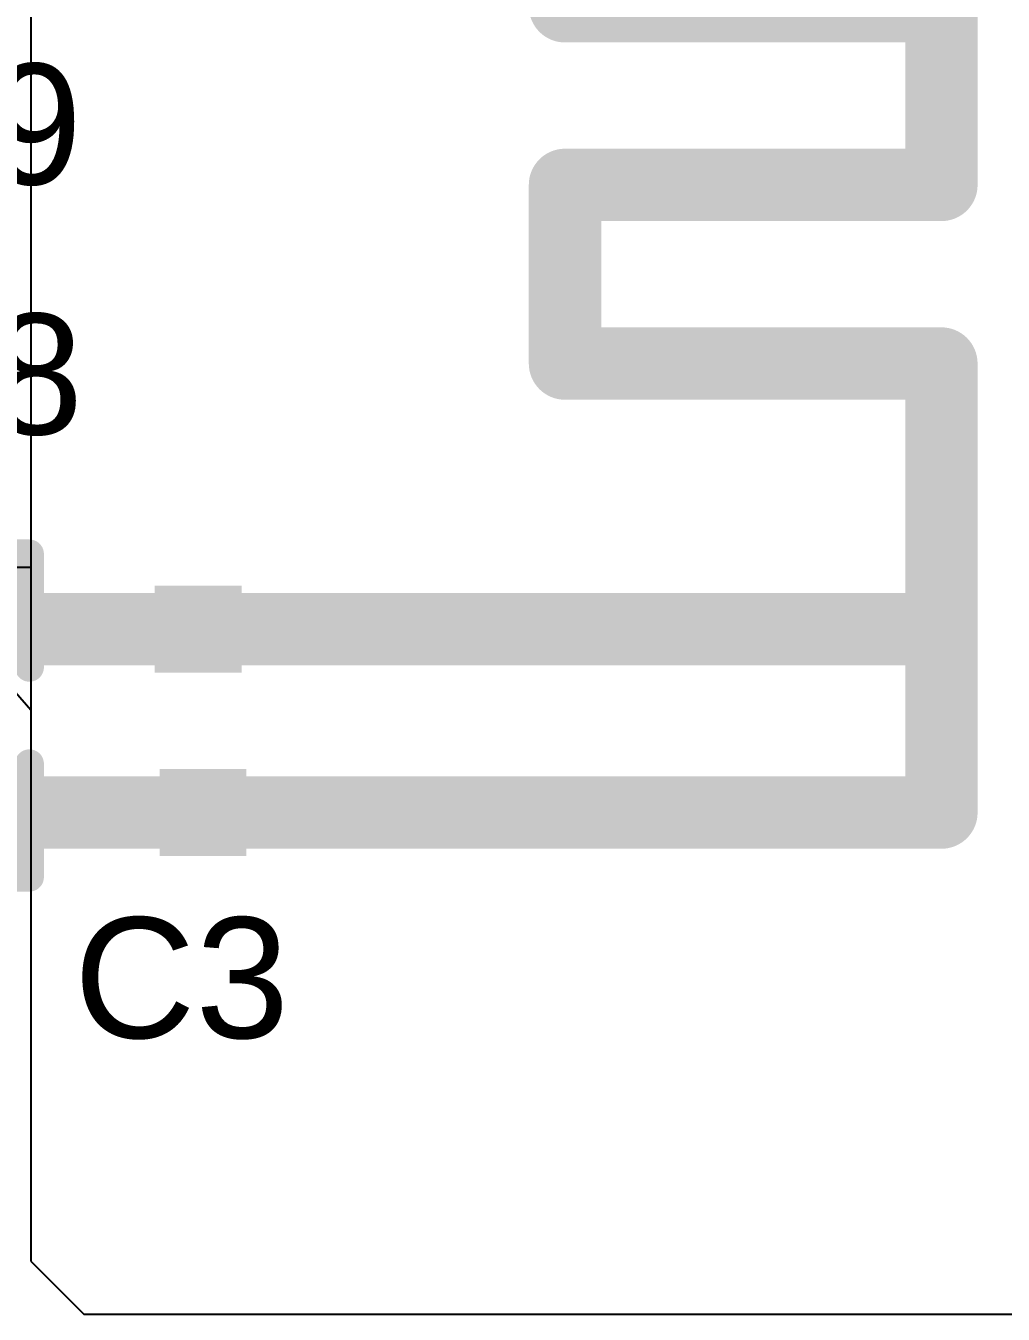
# Model space of a CAD drawing. Header units: inches. Extents: x -0.16 to 1.47, y -0.24 to 2.31.
# Drawn here: x 1.0377 to 1.2403, y 1.4438 to 1.7106 of the extents above; entities that cross this region are included whole.
import ezdxf

# ---------------------------------------------------------------- set-up
doc = ezdxf.new("R2010")
doc.units = ezdxf.units.IN
doc.header["$MEASUREMENT"] = 0
for name, color, linetype in [('Bottom Layer', 5, 'Continuous'), ('GND', 76, 'Continuous'), ('Mechanical 15', 56, 'Continuous'), ('POWER', 16, 'Continuous'), ('Top Layer', 1, 'Continuous'), ('Top Overlay', 2, 'Continuous'), ('Top Paste', 8, 'Continuous'), ('Top Solder', 216, 'Continuous')]:
    doc.layers.add(name, color=color, linetype=linetype)
doc.styles.add('Arial', font='', dxfattribs={"height": 0.2})
doc.styles.get('Arial').set_extended_font_data('Arial')

# ---------------------------------------------------------------- blocks, each defined once
blk = doc.blocks.new('C_0402_L_56')
at = {"layer": 'Top Layer'}
for points in [[(-0.02559, 0.00984), (-0.00984, 0.00984), (-0.00984, -0.00984), (-0.02559, -0.00984)], [(0.00984, 0.00984), (0.02559, 0.00984), (0.02559, -0.00985), (0.00984, -0.00985)]]:
    blk.add_hatch(color=1, dxfattribs=at).paths.add_polyline_path(points)
at = {"layer": 'Top Paste'}
for points in [[(-0.02559, 0.00984), (-0.00984, 0.00984), (-0.00984, -0.00984), (-0.02559, -0.00984)], [(0.00984, 0.00984), (0.02559, 0.00984), (0.02559, -0.00985), (0.00984, -0.00985)]]:
    blk.add_hatch(color=8, dxfattribs=at).paths.add_polyline_path(points)
at = {"layer": 'Top Solder'}
for points in [[(-0.02959, 0.01384), (-0.00584, 0.01384), (-0.00584, -0.01384), (-0.02959, -0.01384)], [(0.00584, 0.01384), (0.02959, 0.01384), (0.02959, -0.01385), (0.00584, -0.01385)]]:
    blk.add_hatch(color=216, dxfattribs=at).paths.add_polyline_path(points)
at = {"layer": 'Mechanical 15'}
for points in [[(0, -0.00787, 0.001, 0.001, 0), (0, 0.00787, 0.001, 0.001, 0)], [(0.00787, 0, 0.001, 0.001, 0), (-0.00787, 0, 0.001, 0.001, 0)]]:
    blk.add_lwpolyline(points, format="xyseb", dxfattribs=at)
for points in [[(-0.00025, 0.00787, 0.0005, 0.0005, 1), (0.00025, 0.00787, 0.0005, 0.0005, 1)], [(0.005, 0, 0.001, 0.001, 1), (-0.005, 0, 0.001, 0.001, 1)], [(-0.00812, 0, 0.0005, 0.0005, 1), (-0.00762, 0, 0.0005, 0.0005, 1)], [(-0.00525, 0, 0.0005, 0.0005, 1), (-0.00475, 0, 0.0005, 0.0005, 1)], [(0.00475, 0, 0.0005, 0.0005, 1), (0.00525, 0, 0.0005, 0.0005, 1)], [(0.00762, 0, 0.0005, 0.0005, 1), (0.00812, 0, 0.0005, 0.0005, 1)], [(-0.00025, -0.00787, 0.0005, 0.0005, 1), (0.00025, -0.00787, 0.0005, 0.0005, 1)]]:
    blk.add_lwpolyline(points, format="xyseb", close=True, dxfattribs=at)
at = {"layer": 'Top Overlay'}
for points in [[(-0.01, 0.01771, 0.006, 0.006, 0), (-0.03346, 0.01771, 0.006, 0.006, 0)], [(-0.03346, -0.01771, 0.006, 0.006, 0), (-0.03346, 0.01771, 0.006, 0.006, 0)], [(0.03346, 0.01771, 0.006, 0.006, 0), (0.01, 0.01771, 0.006, 0.006, 0)], [(0.03346, -0.01772, 0.006, 0.006, 0), (0.03346, 0.01771, 0.006, 0.006, 0)], [(0, -0.006, 0.006, 0.006, 0), (0, 0.006, 0.006, 0.006, 0)], [(-0.01, -0.01771, 0.006, 0.006, 0), (-0.03346, -0.01771, 0.006, 0.006, 0)], [(-0.03345, -0.01772, 0.006, 0.006, 0), (-0.03346, -0.01771, 0.006, 0.006, 0)], [(0.03346, -0.01771, 0.006, 0.006, 0), (0.01, -0.01771, 0.006, 0.006, 0)]]:
    blk.add_lwpolyline(points, format="xyseb", dxfattribs=at)
for points in [[(-0.03496, 0.01771, 0.003, 0.003, 1), (-0.03196, 0.01771, 0.003, 0.003, 1)], [(-0.03496, 0.01771, 0.003, 0.003, 1), (-0.03196, 0.01771, 0.003, 0.003, 1)], [(-0.0115, 0.01771, 0.003, 0.003, 1), (-0.0085, 0.01771, 0.003, 0.003, 1)], [(0.0085, 0.01771, 0.003, 0.003, 1), (0.0115, 0.01771, 0.003, 0.003, 1)], [(0.03196, 0.01771, 0.003, 0.003, 1), (0.03496, 0.01771, 0.003, 0.003, 1)], [(0.03196, 0.01771, 0.003, 0.003, 1), (0.03496, 0.01771, 0.003, 0.003, 1)], [(-0.0015, 0.006, 0.003, 0.003, 1), (0.0015, 0.006, 0.003, 0.003, 1)], [(-0.0015, -0.006, 0.003, 0.003, 1), (0.0015, -0.006, 0.003, 0.003, 1)], [(-0.03496, -0.01771, 0.003, 0.003, 1), (-0.03196, -0.01771, 0.003, 0.003, 1)], [(-0.03496, -0.01771, 0.003, 0.003, 1), (-0.03196, -0.01771, 0.003, 0.003, 1)], [(-0.03496, -0.01771, 0.003, 0.003, 1), (-0.03196, -0.01771, 0.003, 0.003, 1)], [(-0.03495, -0.01772, 0.003, 0.003, 1), (-0.03195, -0.01772, 0.003, 0.003, 1)], [(-0.0115, -0.01771, 0.003, 0.003, 1), (-0.0085, -0.01771, 0.003, 0.003, 1)], [(0.0085, -0.01771, 0.003, 0.003, 1), (0.0115, -0.01771, 0.003, 0.003, 1)], [(0.03196, -0.01771, 0.003, 0.003, 1), (0.03496, -0.01771, 0.003, 0.003, 1)], [(0.03196, -0.01772, 0.003, 0.003, 1), (0.03496, -0.01772, 0.003, 0.003, 1)]]:
    blk.add_lwpolyline(points, format="xyseb", close=True, dxfattribs=at)
blk = doc.blocks.new('2_4G_____57')
at = {"layer": 'Top Layer'}
for points in [[(-0.002, 0.006), (0.008, 0.006), (0.008, -0.004), (-0.002, -0.004)], [(-0.04, 0.005), (-0.03, 0.005), (-0.03, -0.005), (-0.04, -0.005)]]:
    blk.add_hatch(color=1, dxfattribs=at).paths.add_polyline_path(points)
at = {"layer": 'Top Paste'}
for points in [[(-0.002, 0.006), (0.008, 0.006), (0.008, -0.004), (-0.002, -0.004)], [(-0.04, 0.005), (-0.03, 0.005), (-0.03, -0.005), (-0.04, -0.005)]]:
    blk.add_hatch(color=8, dxfattribs=at).paths.add_polyline_path(points)
at = {"layer": 'Top Solder'}
for points in [[(-0.044, 0.009), (-0.026, 0.009), (-0.026, -0.009), (-0.044, -0.009)], [(-0.006, 0.01), (0.012, 0.01), (0.012, -0.008), (-0.006, -0.008)]]:
    blk.add_hatch(color=216, dxfattribs=at).paths.add_polyline_path(points)
at = {"layer": 'Top Layer'}
for points in [[(-0.127, 0.154, 0.015, 0.015, 0), (-0.164, 0.154, 0.015, 0.015, 0)], [(-0.164, 0.076, 0.015, 0.015, 0), (-0.164, 0.154, 0.015, 0.015, 0)], [(-0.127, 0.076, 0.015, 0.015, 0), (-0.127, 0.154, 0.015, 0.015, 0)], [(-0.035, 0.154, 0.015, 0.015, 0), (-0.09, 0.154, 0.015, 0.015, 0)], [(-0.09, 0.076, 0.015, 0.015, 0), (-0.09, 0.154, 0.015, 0.015, 0)], [(0.003, 0.154, 0.015, 0.015, 0), (-0.035, 0.154, 0.015, 0.015, 0)], [(-0.035, 0, 0.015, 0.015, 0), (-0.035, 0.154, 0.015, 0.015, 0)], [(0.003, 0.001, 0.015, 0.015, 0), (0.003, 0.154, 0.015, 0.015, 0)], [(-0.164, 0.076, 0.015, 0.015, 0), (-0.201, 0.076, 0.015, 0.015, 0)], [(-0.09, 0.076, 0.015, 0.015, 0), (-0.127, 0.076, 0.015, 0.015, 0)], [(0.003, 0, 0.015, 0.015, 0), (0.003, 0.001, 0.015, 0.015, 0)]]:
    blk.add_lwpolyline(points, format="xyseb", dxfattribs=at)
for points in [[(-0.16775, 0.154, 0.0075, 0.0075, 1), (-0.16025, 0.154, 0.0075, 0.0075, 1)], [(-0.16775, 0.154, 0.0075, 0.0075, 1), (-0.16025, 0.154, 0.0075, 0.0075, 1)], [(-0.13075, 0.154, 0.0075, 0.0075, 1), (-0.12325, 0.154, 0.0075, 0.0075, 1)], [(-0.13075, 0.154, 0.0075, 0.0075, 1), (-0.12325, 0.154, 0.0075, 0.0075, 1)], [(-0.09375, 0.154, 0.0075, 0.0075, 1), (-0.08625, 0.154, 0.0075, 0.0075, 1)], [(-0.09375, 0.154, 0.0075, 0.0075, 1), (-0.08625, 0.154, 0.0075, 0.0075, 1)], [(-0.03875, 0.154, 0.0075, 0.0075, 1), (-0.03125, 0.154, 0.0075, 0.0075, 1)], [(-0.03875, 0.154, 0.0075, 0.0075, 1), (-0.03125, 0.154, 0.0075, 0.0075, 1)], [(-0.03875, 0.154, 0.0075, 0.0075, 1), (-0.03125, 0.154, 0.0075, 0.0075, 1)], [(-0.00075, 0.154, 0.0075, 0.0075, 1), (0.00675, 0.154, 0.0075, 0.0075, 1)], [(-0.00075, 0.154, 0.0075, 0.0075, 1), (0.00675, 0.154, 0.0075, 0.0075, 1)], [(-0.16775, 0.076, 0.0075, 0.0075, 1), (-0.16025, 0.076, 0.0075, 0.0075, 1)], [(-0.16775, 0.076, 0.0075, 0.0075, 1), (-0.16025, 0.076, 0.0075, 0.0075, 1)], [(-0.13075, 0.076, 0.0075, 0.0075, 1), (-0.12325, 0.076, 0.0075, 0.0075, 1)], [(-0.13075, 0.076, 0.0075, 0.0075, 1), (-0.12325, 0.076, 0.0075, 0.0075, 1)], [(-0.09375, 0.076, 0.0075, 0.0075, 1), (-0.08625, 0.076, 0.0075, 0.0075, 1)], [(-0.09375, 0.076, 0.0075, 0.0075, 1), (-0.08625, 0.076, 0.0075, 0.0075, 1)], [(-0.00075, 0.001, 0.0075, 0.0075, 1), (0.00675, 0.001, 0.0075, 0.0075, 1)], [(-0.00075, 0.001, 0.0075, 0.0075, 1), (0.00675, 0.001, 0.0075, 0.0075, 1)], [(-0.03875, 0, 0.0075, 0.0075, 1), (-0.03125, 0, 0.0075, 0.0075, 1)], [(-0.00075, 0, 0.0075, 0.0075, 1), (0.00675, 0, 0.0075, 0.0075, 1)]]:
    blk.add_lwpolyline(points, format="xyseb", close=True, dxfattribs=at)
at = {"layer": 'Top Overlay'}
for points in [[(-0.164, 0.076, 0.015, 0.015, 0), (-0.164, 0.154, 0.015, 0.015, 0)], [(-0.127, 0.154, 0.015, 0.015, 0), (-0.164, 0.154, 0.015, 0.015, 0)], [(-0.127, 0.076, 0.015, 0.015, 0), (-0.127, 0.154, 0.015, 0.015, 0)], [(-0.09, 0.076, 0.015, 0.015, 0), (-0.09, 0.154, 0.015, 0.015, 0)], [(0.003, 0.154, 0.015, 0.015, 0), (-0.09, 0.154, 0.015, 0.015, 0)], [(-0.035, 0, 0.015, 0.015, 0), (-0.035, 0.154, 0.015, 0.015, 0)], [(0.003, 0, 0.015, 0.015, 0), (0.003, 0.154, 0.015, 0.015, 0)], [(-0.164, 0.076, 0.015, 0.015, 0), (-0.201, 0.076, 0.015, 0.015, 0)], [(-0.09, 0.076, 0.015, 0.015, 0), (-0.127, 0.076, 0.015, 0.015, 0)]]:
    blk.add_lwpolyline(points, format="xyseb", dxfattribs=at)
for points in [[(-0.16775, 0.154, 0.0075, 0.0075, 1), (-0.16025, 0.154, 0.0075, 0.0075, 1)], [(-0.16775, 0.154, 0.0075, 0.0075, 1), (-0.16025, 0.154, 0.0075, 0.0075, 1)], [(-0.13075, 0.154, 0.0075, 0.0075, 1), (-0.12325, 0.154, 0.0075, 0.0075, 1)], [(-0.13075, 0.154, 0.0075, 0.0075, 1), (-0.12325, 0.154, 0.0075, 0.0075, 1)], [(-0.09375, 0.154, 0.0075, 0.0075, 1), (-0.08625, 0.154, 0.0075, 0.0075, 1)], [(-0.09375, 0.154, 0.0075, 0.0075, 1), (-0.08625, 0.154, 0.0075, 0.0075, 1)], [(-0.03875, 0.154, 0.0075, 0.0075, 1), (-0.03125, 0.154, 0.0075, 0.0075, 1)], [(-0.00075, 0.154, 0.0075, 0.0075, 1), (0.00675, 0.154, 0.0075, 0.0075, 1)], [(-0.00075, 0.154, 0.0075, 0.0075, 1), (0.00675, 0.154, 0.0075, 0.0075, 1)], [(-0.16775, 0.076, 0.0075, 0.0075, 1), (-0.16025, 0.076, 0.0075, 0.0075, 1)], [(-0.16775, 0.076, 0.0075, 0.0075, 1), (-0.16025, 0.076, 0.0075, 0.0075, 1)], [(-0.13075, 0.076, 0.0075, 0.0075, 1), (-0.12325, 0.076, 0.0075, 0.0075, 1)], [(-0.13075, 0.076, 0.0075, 0.0075, 1), (-0.12325, 0.076, 0.0075, 0.0075, 1)], [(-0.09375, 0.076, 0.0075, 0.0075, 1), (-0.08625, 0.076, 0.0075, 0.0075, 1)], [(-0.09375, 0.076, 0.0075, 0.0075, 1), (-0.08625, 0.076, 0.0075, 0.0075, 1)], [(-0.03875, 0, 0.0075, 0.0075, 1), (-0.03125, 0, 0.0075, 0.0075, 1)], [(-0.00075, 0, 0.0075, 0.0075, 1), (0.00675, 0, 0.0075, 0.0075, 1)]]:
    blk.add_lwpolyline(points, format="xyseb", close=True, dxfattribs=at)

msp = doc.modelspace()

# ---------------------------------------------------------------- linework, layer by layer
at = {"layer": 'Bottom Layer'}
for p, q in [((1.03879, 2.11278), (1.03879, 1.45478)), ((1.03879, 2.11224), (1.03879, 1.45478)), ((1.03879, 1.45478), (1.04979, 1.44378)), ((1.03879, 1.45478), (1.04979, 1.44378)), ((1.04979, 1.44378), (1.26379, 1.44378)), ((1.04979, 1.44378), (1.26379, 1.44378))]:
    msp.add_line(p, q, dxfattribs=at)
at = {"layer": 'GND'}
for p, q in [((1.03879, 2.11278), (1.03879, 1.45478)), ((1.03879, 2.10348), (1.03879, 1.45478)), ((1.03879, 1.45478), (1.04979, 1.44378)), ((1.03879, 1.45478), (1.04979, 1.44378)), ((1.04979, 1.44378), (1.26379, 1.44378)), ((1.04979, 1.44378), (1.24886, 1.44378))]:
    msp.add_line(p, q, dxfattribs=at)
at = {"layer": 'POWER'}
for p, q in [((1.03879, 2.11278), (1.03879, 1.45478)), ((1.03879, 2.10348), (1.03879, 1.45478)), ((1.03879, 1.45478), (1.04979, 1.44378)), ((1.03879, 1.45478), (1.04979, 1.44378)), ((1.04979, 1.44378), (1.26379, 1.44378)), ((1.04979, 1.44378), (1.25694, 1.44378))]:
    msp.add_line(p, q, dxfattribs=at)
at = {"layer": 'Top Layer'}
for p, q in [((1.03879, 2.11278), (1.03879, 1.45478)), ((1.03879, 2.11224), (1.03879, 1.59842)), ((1.03879, 1.59842), (1.02097, 1.59842)), ((1.03563, 1.57262), (1.03879, 1.56893)), ((1.03879, 1.56893), (1.03879, 1.45478)), ((1.03879, 1.45478), (1.04979, 1.44378)), ((1.03879, 1.45478), (1.04979, 1.44378)), ((1.04979, 1.44378), (1.26379, 1.44378)), ((1.04979, 1.44378), (1.26379, 1.44378))]:
    msp.add_line(p, q, dxfattribs=at)
for points in [[(1.02097, 1.58568, 0.015, 0.015, 0), (1.07348, 1.58568, 0.015, 0.015, 0)], [(1.02828, 1.54768, 0.015, 0.015, 0), (1.07348, 1.54768, 0.015, 0.015, 0)], [(1.07348, 1.54768, 0.015, 0.015, 0), (1.07448, 1.54768, 0.015, 0.015, 0)]]:
    msp.add_lwpolyline(points, format="xyseb", dxfattribs=at)
for points in [[(1.06973, 1.58568, 0.0075, 0.0075, 1), (1.07723, 1.58568, 0.0075, 0.0075, 1)], [(1.06973, 1.54768, 0.0075, 0.0075, 1), (1.07723, 1.54768, 0.0075, 0.0075, 1)], [(1.06973, 1.54768, 0.0075, 0.0075, 1), (1.07723, 1.54768, 0.0075, 0.0075, 1)], [(1.07073, 1.54768, 0.0075, 0.0075, 1), (1.07823, 1.54768, 0.0075, 0.0075, 1)]]:
    msp.add_lwpolyline(points, format="xyseb", close=True, dxfattribs=at)

# ---------------------------------------------------------------- block references
at = {"rotation": 270}
for name, p in [('2_4G_____57', (1.07348, 1.55068)), ('C_0402_L_56', (1.02079, 1.56778))]:
    msp.add_blockref(name, p, dxfattribs=at)

# ---------------------------------------------------------------- texts
at = {"layer": 'Top Overlay', "style": 'Arial'}
for s, p in [('C9', (1.00479, 1.67778)), ('C8', (1.005, 1.626)), ('C3', (1.04769, 1.50097))]:
    msp.add_text(s, height=0.025, dxfattribs=at).set_placement(p)

doc.saveas('drawing.dxf')
